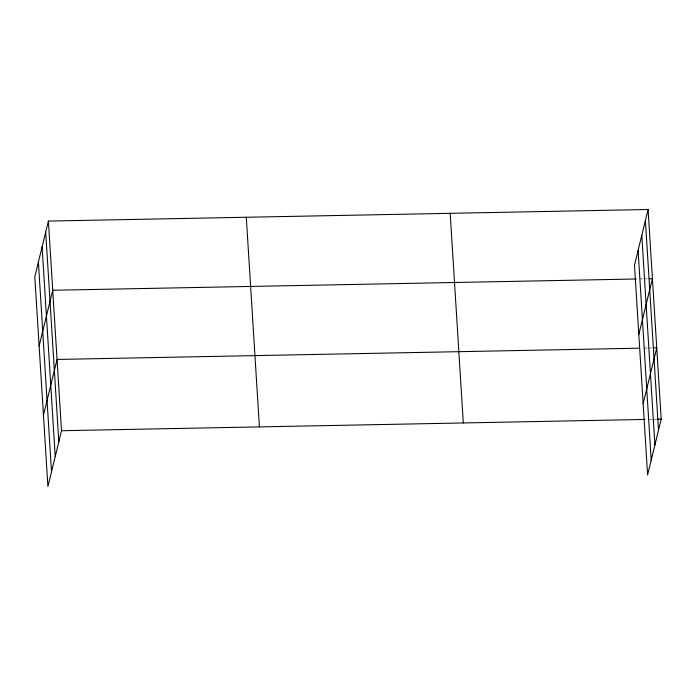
<?xml version="1.0" encoding="UTF-8"?>
<svg xmlns="http://www.w3.org/2000/svg" width="696" height="696" viewBox="0 0 696 696"><rect width="100%" height="100%" fill="white"/><g stroke="black" fill="none" stroke-linecap="round" stroke-linejoin="round"><path stroke-width="0.52" stroke-dasharray="3.48 2.61" d="M639.441 278.931L642.686 278.87M643.765 278.844L647.01 278.783M643.765 348.104L647.01 348.043M648.089 348.026L651.334 347.965M648.22 419.384L651.465 419.323M652.552 419.296L655.789 419.236"/><path stroke-width="1.04" d="M48.398 221.084L34.8 276.869L47.911 486.504L61.509 430.72L48.398 221.084L648.089 209.496L661.2 419.131L647.602 474.916L634.491 265.28L648.089 209.496M39.124 346.043L52.722 290.267L636.196 278.992M43.457 415.225L57.046 359.44L639.441 348.191M638.815 334.463L652.413 278.678L649.177 278.739M643.148 403.637L656.746 347.861L653.5 347.922M61.509 430.72L644.975 419.444M656.876 419.218L661.2 419.131M645.401 220.545L658.512 430.18M641.799 235.309L654.91 444.944M638.093 250.516L651.204 460.152M450.19 213.324L463.301 422.959M246.297 217.265L259.408 426.9M45.701 232.133L58.812 441.769M42.108 246.897L55.219 456.532M38.402 262.105L51.504 471.74"/></g></svg>
